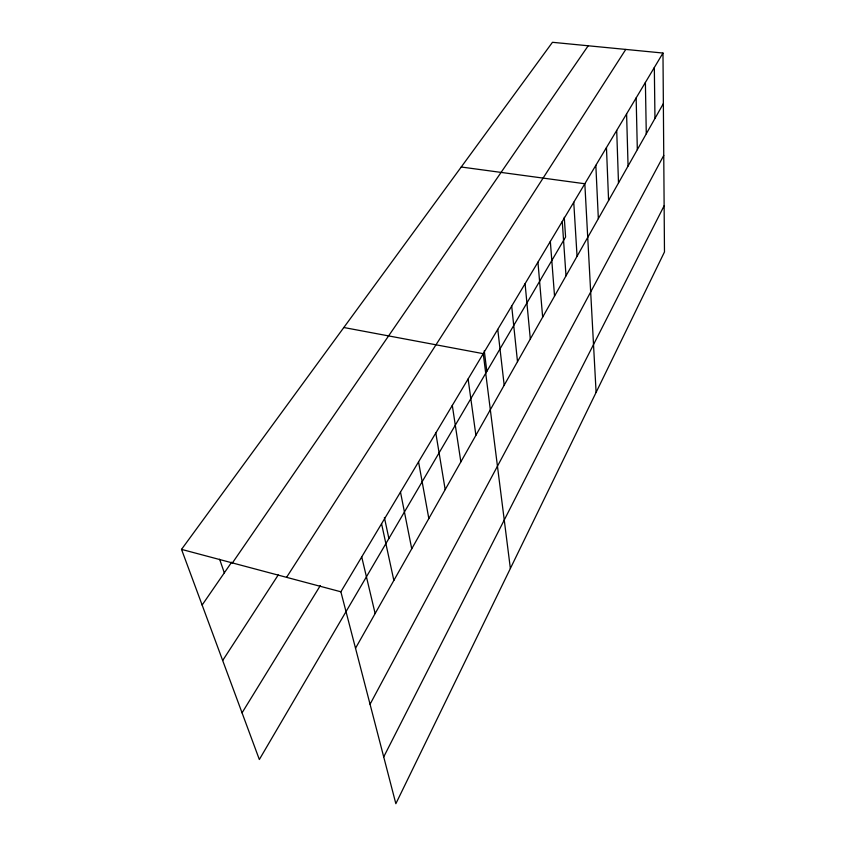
<?xml version="1.0" encoding="UTF-8"?>
<svg xmlns="http://www.w3.org/2000/svg" width="846" height="846" viewBox="0 0 846 846"><rect width="100%" height="100%" fill="white"/><g stroke="black" fill="none" stroke-linecap="round" stroke-linejoin="round"><path stroke-width="1.27" d="M383.714 756.906L664.131 205.79M370.051 704.263L663.75 155.442M355.521 648.248L663.359 103.593M662.978 53.044L664.48 251.949L395.854 803.7L340.875 591.788L662.978 53.044L552.459 42.3L181.52 549.382L259.341 759.518L565.583 237.017L564.261 217.306M242.051 712.829L320.317 585.58M286.572 577.342L625.765 49.428M222.678 660.504L278.26 574.91M232.417 562.928L588.192 45.779M202.131 605.049L231.635 562.23M461.229 167.011L584.829 183.751L596.102 392.396M343.825 327.508L483.246 353.67L510.371 568.491M181.52 549.382L340.875 591.788M219.622 559.227L224.317 572.848M361.718 556.932L375.138 613.551M381.567 523.727L393.855 580.43M384.391 517.477L388.885 538.5M400.486 492.076L411.727 548.8M418.548 461.874L428.827 518.556M435.806 433.015L445.186 489.601M452.303 405.414L460.859 461.874M468.102 378.987L475.896 435.278M484.272 350.794L486.841 371.362M497.755 329.39L504.184 385.226M511.693 306.083L517.498 361.654M525.08 283.685L530.315 338.982M537.95 262.165L542.656 317.155M550.334 241.448L554.542 296.121M562.262 221.504L566.006 275.849M573.757 202.279L577.057 256.285M595.838 165.34L598.344 218.628M606.455 147.585L608.591 200.491M616.702 130.453L618.5 182.969M626.59 113.914L628.07 166.038M636.15 97.925L637.324 149.657M645.392 82.464L646.281 133.805M654.328 67.511L654.963 118.461"/></g></svg>
